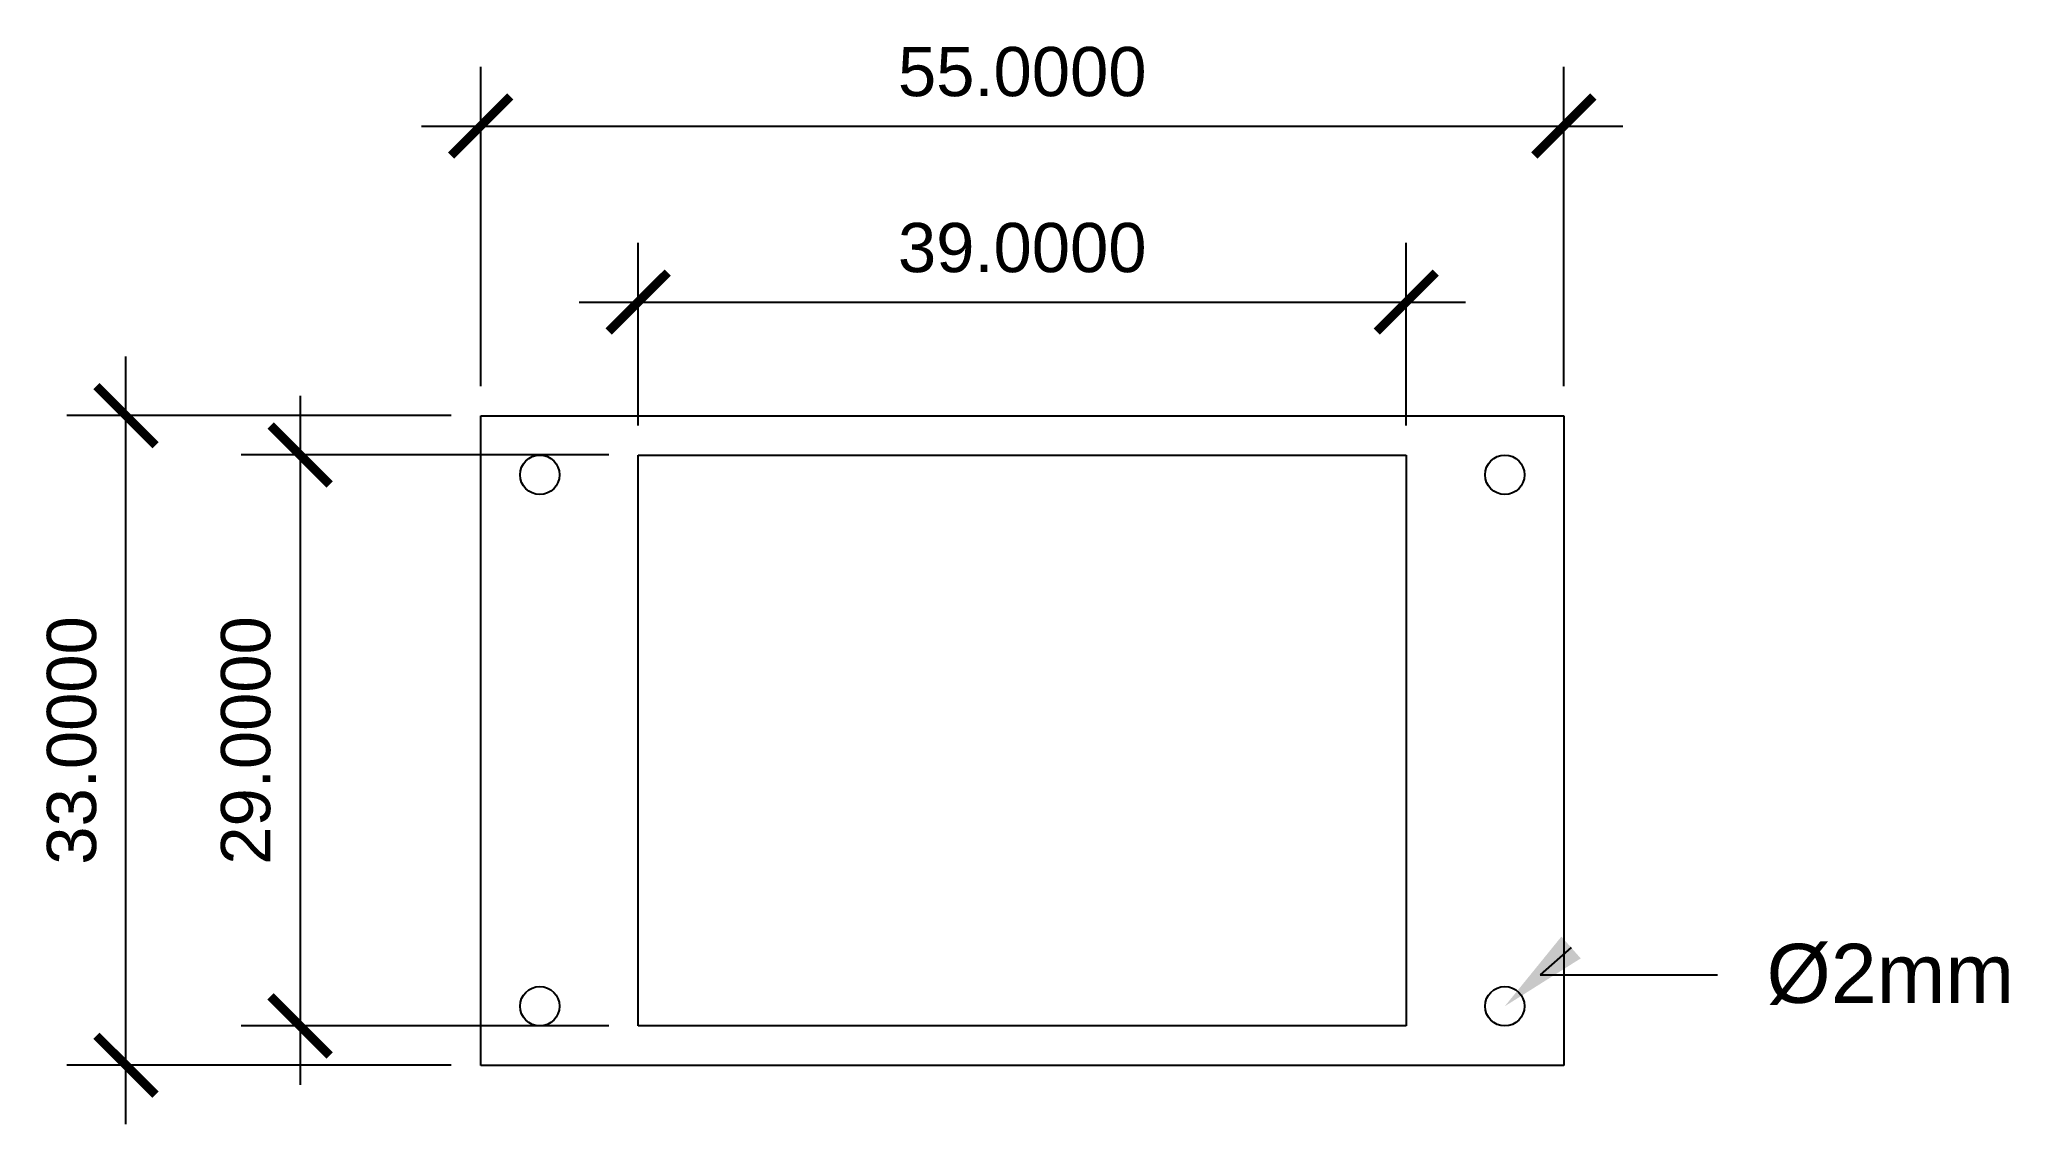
# Model space of a CAD drawing. Header units: millimetres. Extents: x 27 to 128, y 17 to 72.
import ezdxf
from ezdxf import colors
from ezdxf.entities.mleader import LeaderData, LeaderLine
from ezdxf.math import Vec2, Vec3

# ---------------------------------------------------------------- set-up
doc = ezdxf.new("R2010")
doc.units = ezdxf.units.MM
doc.styles.get("Standard").update_dxf_attribs({"font": ''})
doc.styles.get('Standard').set_extended_font_data('Arial')
doc.dimstyles.new('Arch_2.5', dxfattribs={"dimtxt": 2.5, "dimasz": 3, "dimexe": 3, "dimexo": 1.5, "dimgap": 1.5, "dimtad": 1, "dimdec": 4, "dimzin": 3, "dimdsep": 46, "dimtxsty": 'Standard', "dimblk": 'ARCHTICK', "dimcen": 4, "dimdle": 3, "dimadec": 0, "dimazin": 0, "dimtfac": 1, "dimtdec": 4, "dimtofl": 0, "dimtmove": 2, "dimatfit": 3, "dimfxl": 1, "dimtolj": 1, "dimtzin": 0, "dimarcsym": 0})

# ---------------------------------------------------------------- blocks, each defined once
blk = doc.blocks.new('_ArchTick')
at = {"color": 0, "linetype": 'ByBlock', "const_width": 0.15}
blk.add_lwpolyline([(-0.5, -0.5), (0.5, 0.5)], dxfattribs=at)
blk = doc.blocks.new('*D6')
at = {"color": 0, "lineweight": -2, "transparency": 16777216}
for p, q in [((49.57, 54.01), (49.57, 70.22)), ((104.57, 54.01), (104.57, 70.22)), ((46.57, 67.22), (107.57, 67.22))]:
    blk.add_line(p, q, dxfattribs=at)
at = {"layer": 'Defpoints', "color": 0, "transparency": 16777216}
for p in [(104.57, 67.22), (49.57, 52.51), (104.57, 52.51)]:
    blk.add_point(p, dxfattribs=at)
at = {"color": 0, "lineweight": -2, "transparency": 16777216, "xscale": 3, "yscale": 3, "zscale": 3, "rotation": 180}
blk.add_blockref('_ArchTick', (49.57, 67.22), dxfattribs=at)
at = {"color": 0, "lineweight": -2, "transparency": 16777216, "xscale": 3, "yscale": 3, "zscale": 3}
blk.add_blockref('_ArchTick', (104.57, 67.22), dxfattribs=at)
at = {"color": 0, "transparency": 16777216, "insert": (77.07, 69.97), "char_height": 2.5, "attachment_point": 5}
blk.add_mtext('\\A1;55.0000', dxfattribs=at)
blk = doc.blocks.new('*D7')
at = {"color": 0, "lineweight": -2, "transparency": 16777216}
for p, q in [((31.56, 16.51), (31.56, 55.51)), ((48.07, 52.51), (28.56, 52.51)), ((48.07, 19.51), (28.56, 19.51))]:
    blk.add_line(p, q, dxfattribs=at)
at = {"layer": 'Defpoints', "color": 0, "transparency": 16777216}
for p in [(31.56, 52.51), (49.57, 52.51), (49.57, 19.51)]:
    blk.add_point(p, dxfattribs=at)
at = {"color": 0, "lineweight": -2, "transparency": 16777216, "xscale": 3, "yscale": 3, "zscale": 3}
for p, rotation in [((31.56, 52.51), 90), ((31.56, 19.51), 270)]:
    blk.add_blockref('_ArchTick', p, dxfattribs=dict(at, rotation=rotation))
at = {"color": 0, "transparency": 16777216, "insert": (28.81, 36.01), "char_height": 2.5, "attachment_point": 5, "rotation": 90}
blk.add_mtext('\\A1;33.0000', dxfattribs=at)
blk = doc.blocks.new('*D8')
at = {"color": 0, "lineweight": -2, "transparency": 16777216}
for p, q in [((57.57, 52.01), (57.57, 61.28)), ((96.57, 52.01), (96.57, 61.28)), ((54.57, 58.28), (99.57, 58.28))]:
    blk.add_line(p, q, dxfattribs=at)
at = {"layer": 'Defpoints', "color": 0, "transparency": 16777216}
for p in [(96.57, 58.28), (57.57, 50.51), (96.57, 50.51)]:
    blk.add_point(p, dxfattribs=at)
at = {"color": 0, "lineweight": -2, "transparency": 16777216, "xscale": 3, "yscale": 3, "zscale": 3, "rotation": 180}
blk.add_blockref('_ArchTick', (57.57, 58.28), dxfattribs=at)
at = {"color": 0, "lineweight": -2, "transparency": 16777216, "xscale": 3, "yscale": 3, "zscale": 3}
blk.add_blockref('_ArchTick', (96.57, 58.28), dxfattribs=at)
at = {"color": 0, "transparency": 16777216, "insert": (77.07, 61.03), "char_height": 2.5, "attachment_point": 5}
blk.add_mtext('\\A1;39.0000', dxfattribs=at)
blk = doc.blocks.new('*D9')
at = {"color": 0, "lineweight": -2, "transparency": 16777216}
for p, q in [((40.4, 53.51), (40.4, 18.51)), ((56.07, 50.51), (37.4, 50.51)), ((56.07, 21.51), (37.4, 21.51))]:
    blk.add_line(p, q, dxfattribs=at)
at = {"layer": 'Defpoints', "color": 0, "transparency": 16777216}
for p in [(57.57, 50.51), (40.4, 21.51), (57.57, 21.51)]:
    blk.add_point(p, dxfattribs=at)
at = {"color": 0, "lineweight": -2, "transparency": 16777216, "xscale": 3, "yscale": 3, "zscale": 3}
for p, rotation in [((40.4, 50.51), 90), ((40.4, 21.51), 270)]:
    blk.add_blockref('_ArchTick', p, dxfattribs=dict(at, rotation=rotation))
at = {"color": 0, "transparency": 16777216, "insert": (37.65, 36.01), "char_height": 2.5, "attachment_point": 5, "rotation": 90}
blk.add_mtext('\\A1;29.0000', dxfattribs=at)

msp = doc.modelspace()

# ---------------------------------------------------------------- linework, layer by layer
for p, q in [((49.57065, 52.5054), (104.57065, 52.5054)), ((49.57065, 19.5054), (49.57065, 52.5054)), ((104.57065, 52.5054), (104.57065, 19.5054)), ((57.57065, 50.5054), (96.57065, 50.5054)), ((57.57065, 21.5054), (57.57065, 50.5054)), ((96.57065, 50.5054), (96.57065, 21.5054)), ((96.57065, 21.5054), (57.57065, 21.5054)), ((104.57065, 19.5054), (49.57065, 19.5054))]:
    msp.add_line(p, q)
for centre in [(52.57065, 49.5054), (101.57065, 49.5054), (52.57065, 22.5054), (101.57065, 22.5054)]:
    msp.add_circle(centre, 1)

# ---------------------------------------------------------------- dimensions: what is measured, and where the dimension line sits
at = {"color": 4}
for base, p1, p2, picture, middle in [((104.57065, 67.22031), (49.57065, 52.5054), (104.57065, 52.5054), '*D6', (77.07065, 69.97031)), ((96.57065, 58.28049), (57.57065, 50.5054), (96.57065, 50.5054), '*D8', (77.07065, 61.03049))]:
    dim = msp.add_linear_dim(base=base, p1=p1, p2=p2, dimstyle='Arch_2.5', dxfattribs=at)
    dim.commit()
    dim.dimension.update_dxf_attribs({"geometry": picture, "text_midpoint": middle})
for base, p1, p2, picture, middle in [((31.56453, 52.5054), (49.57065, 19.5054), (49.57065, 52.5054), '*D7', (28.81453, 36.0054)), ((40.39869, 21.5054), (57.57065, 50.5054), (57.57065, 21.5054), '*D9', (37.64869, 36.0054))]:
    dim = msp.add_linear_dim(base=base, p1=p1, p2=p2, angle=90, dimstyle='Arch_2.5', dxfattribs=at)
    dim.commit()
    dim.dimension.update_dxf_attribs({"geometry": picture, "text_midpoint": middle})

# ---------------------------------------------------------------- leaders
at = {"color": 1}
ml = msp.add_multileader_mtext('Standard', dxfattribs=at)
ml.set_content('{\\fArial Unicode MS|b0|i0|c0|p2;Ø2mm}', color=1)
ml.set_leader_properties()
ml.build(insert=Vec2(0, 0))
ml.multileader.update_dxf_attribs({"dogleg_length": 9, "arrow_head_size": 4.5})
ctx = ml.context
ctx.base_point, ctx.char_height, ctx.arrow_head_size, ctx.landing_gap_size, ctx.plane_origin = Vec3(112.3645, 24.09664), 3, 4.5, 2.5, Vec3(101.57065, 22.5054)
notes = []
notes.append((ctx, [(0, (1, 1, 0), (103.3645, 24.09664), (1, 0), 9, [(0, [(101.57065, 22.5054)], 0, [])])]))
ctx.mtext.insert, ctx.mtext.flow_direction = Vec3(114.8645, 25.6785), 5
for ctx, leaders in notes:
    for number, flags, end, landing, length, lines in leaders:
        leader = LeaderData()
        leader.index, (leader.has_last_leader_line, leader.has_dogleg_vector, leader.attachment_direction) = number, flags
        leader.last_leader_point, leader.dogleg_vector, leader.dogleg_length = Vec3(end), Vec3(landing), length
        for number, points, colour, breaks in lines:
            line = LeaderLine()
            line.index, line.vertices, line.color, line.breaks = number, Vec3.list(points), colors.encode_raw_color(colour), breaks
            leader.lines.append(line)
        ctx.leaders.append(leader)

doc.saveas('drawing.dxf')
